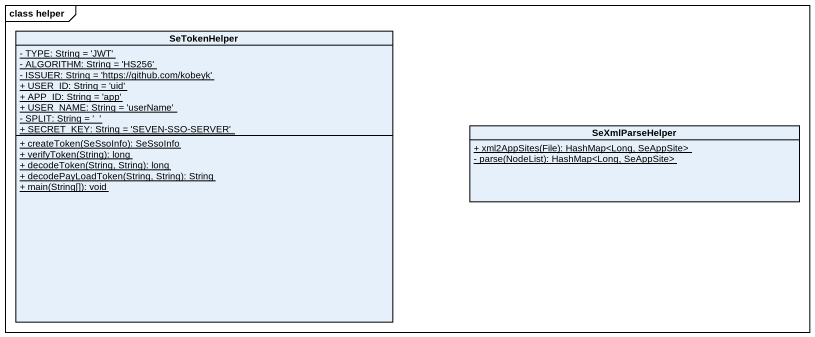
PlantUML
@startuml
mainframe class helper
hide circle
hide empty members
skinparam classAttributeIconSize 0
class SeTokenHelper {
  {static} - TYPE: String = 'JWT'
  {static} - ALGORITHM: String = 'HS256'
  {static} - ISSUER: String = 'https://github.com/kobeyk'
  {static} + USER_ID: String = 'uid'
  {static} + APP_ID: String = 'app'
  {static} + USER_NAME: String = 'userName'
  {static} - SPLIT: String = '_'
  {static} + SECRET_KEY: String = 'SEVEN-SSO-SERVER'
  {static} + createToken(SeSsoInfo): SeSsoInfo
  {static} + verifyToken(String): long
  {static} + decodeToken(String, String): long
  {static} + decodePayLoadToken(String, String): String
  {static} + main(String[]): void
}
class SeXmlParseHelper {
  {static} + xml2AppSites(File): HashMap<Long, SeAppSite>
  {static} - parse(NodeList): HashMap<Long, SeAppSite>
}
@enduml
